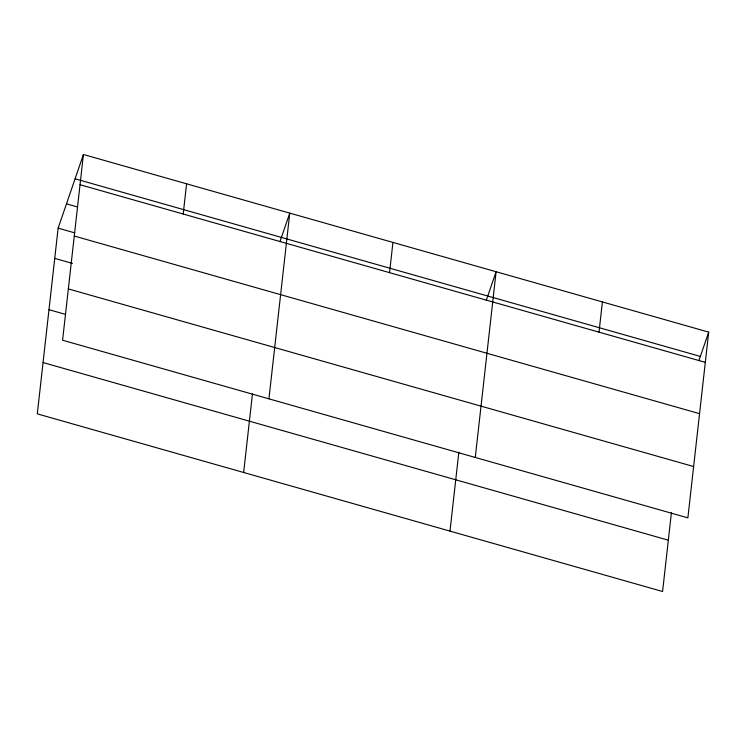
<?xml version="1.0" encoding="UTF-8"?>
<svg xmlns="http://www.w3.org/2000/svg" width="746" height="746" viewBox="0 0 746 746"><rect width="100%" height="100%" fill="white"/><g stroke="black" fill="none" stroke-linecap="round" stroke-linejoin="round"><path stroke-width="1.12" d="M83.421 154.497L62.589 340.223L687.868 517.855L708.7 332.129L83.421 154.497L58.132 228.145L37.3 413.871L662.579 591.503L671.428 512.605M183.199 214.027L186.593 183.805M243.644 472.498L252.493 393.59M268.933 398.84L289.765 213.114L279.918 241.769M389.543 272.644L392.937 242.422M449.987 531.115L458.837 452.207M475.267 457.457L496.109 271.73L486.261 300.386M599.01 332.147L602.404 301.925M698.862 360.784L708.7 332.129M75.076 178.798L700.354 356.429M80.027 184.719L705.306 362.351M66.478 203.844L77.575 206.996M58.132 228.145L74.777 232.873M74.274 236.034L699.552 413.666M54.747 258.368L72.493 263.413M68.343 288.907L693.621 466.539M48.984 309.693L65.629 314.411M43.054 362.556L668.332 540.188"/></g></svg>
